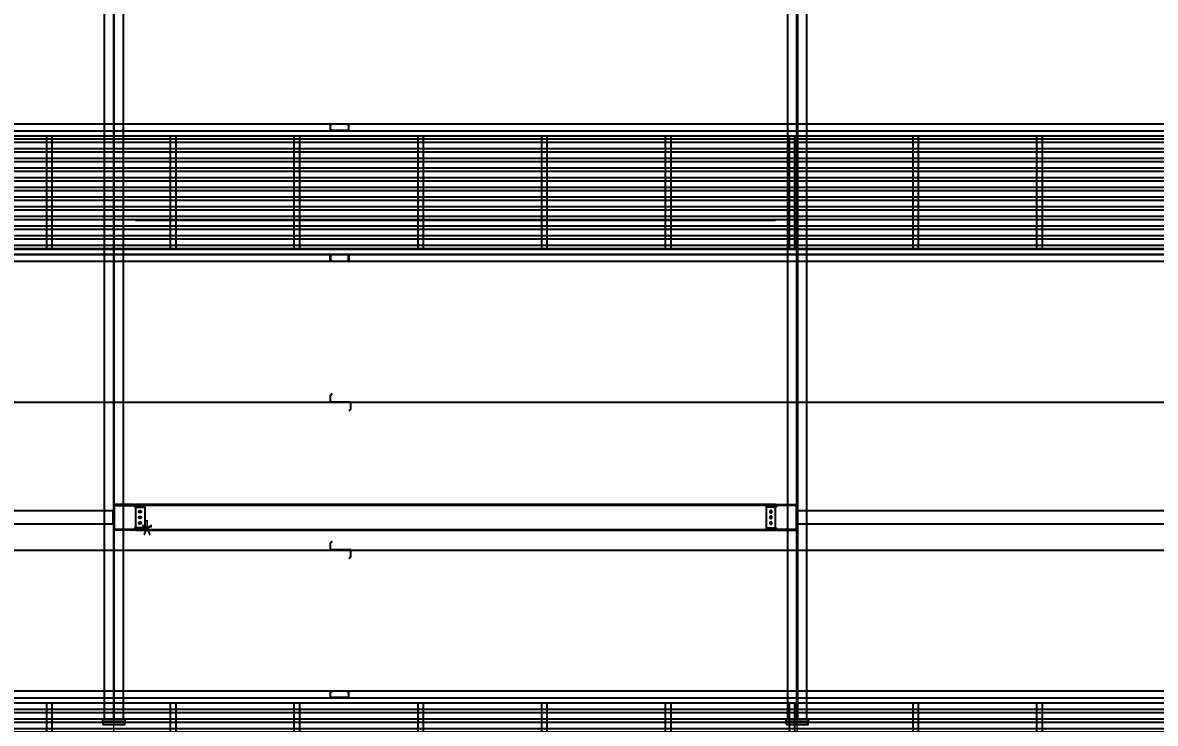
# Model space of a CAD drawing. Header units: inches. Extents: x 315041 to 662841, y -45540 to -35018.
# Drawn here: x 334583.4 to 334693.2, y -38412.7 to -38344.7 of the extents above; entities that cross this region are included whole.
import ezdxf

# ---------------------------------------------------------------- set-up
doc = ezdxf.new("R2010")
doc.units = ezdxf.units.IN
doc.header["$MEASUREMENT"] = 0
for name, color, linetype in [('1', 1, 'Continuous'), ('2', 2, 'Continuous'), ('3', 3, 'Continuous'), ('4', 4, 'Continuous'), ('7', 7, 'Continuous'), ('8', 8, 'Continuous')]:
    doc.layers.add(name, color=color, linetype=linetype)
doc.styles.add('ST1H', font='vnshxh.shx', dxfattribs={"width": 0.7})

# ---------------------------------------------------------------- blocks, each defined once
blk = doc.blocks.new('A$C2C995D6F')
at = {"layer": '7'}
for p, q in [((0.252, 0.126), (0, 0.126)), ((0.126, 0.252), (0.126, 0))]:
    blk.add_line(p, q, dxfattribs=at)
blk.add_circle((0.126, 0.126), 0.0917, dxfattribs=at)
blk = doc.blocks.new('224')
at = {"true_color": 0xc0a22a}
h = blk.add_hatch(dxfattribs=at)
h.set_pattern_fill('ANSI32', color=42, scale=2.5, angle=135, style=0)
h.set_pattern_definition([(180, (8862.3461, -1674.7128), (-2e-16, -0.9375), []), (180, (8862.0336, -1674.4003), (-2e-16, -0.9375), [])])
h.paths.add_polyline_path([(333447.45, -39016.55), (333711.45, -39016.55), (333711.45, -39027.55), (333447.45, -39027.55)])
at = {"color": 42, "true_color": 0xc0a22a}
for points in [[(333446.95, -39016.05), (333711.95, -39016.05), (333711.95, -39028.05), (333446.95, -39028.05)], [(333447.45, -39016.55), (333711.45, -39016.55), (333711.45, -39027.55), (333447.45, -39027.55)], [(333507.2, -39016.55), (333507.2, -39027.55), (333506.7, -39027.55), (333506.7, -39016.55)], [(333519.2, -39016.55), (333519.2, -39027.55), (333518.7, -39027.55), (333518.7, -39016.55)], [(333531.2, -39016.55), (333531.2, -39027.55), (333530.7, -39027.55), (333530.7, -39016.55)], [(333543.2, -39016.55), (333543.2, -39027.55), (333542.7, -39027.55), (333542.7, -39016.55)], [(333555.2, -39016.55), (333555.2, -39027.55), (333554.7, -39027.55), (333554.7, -39016.55)], [(333567.2, -39016.55), (333567.2, -39027.55), (333566.7, -39027.55), (333566.7, -39016.55)], [(333579.2, -39016.55), (333579.2, -39027.55), (333578.7, -39027.55), (333578.7, -39016.55)], [(333591.2, -39016.55), (333591.2, -39027.55), (333590.7, -39027.55), (333590.7, -39016.55)], [(333603.2, -39016.55), (333603.2, -39027.55), (333602.7, -39027.55), (333602.7, -39016.55)]]:
    blk.add_lwpolyline(points, close=True, dxfattribs=at)
at = {"layer": '1'}
for p, q in [((333448.85, -39016.05), (333710.05, -39016.05)), ((333448.85, -39028.05), (333710.05, -39028.05))]:
    blk.add_line(p, q, dxfattribs=at)
at = {"layer": '4'}
blk.add_lwpolyline([(333448.95, -39016.05), (333709.95, -39016.05)], dxfattribs=at)
at = {"layer": '8'}
blk.add_lwpolyline([(333515.3, -39024.72), (333577.35, -39024.72)], dxfattribs=at)

msp = doc.modelspace()

# ---------------------------------------------------------------- hatches: boundary and pattern name
at = {"layer": '2'}
h = msp.add_hatch(dxfattribs=at)
h.set_pattern_fill('ANSI31', color=9, scale=0.15, angle=90, style=0)
h.set_pattern_definition([(135, (330646.543742, -52210.896993), (-0.013258252147, -0.013258252147), [])])
h.paths.add_polyline_path([(334613.1744, -38380.8283), (334613.1744, -38381.5083), (334615.1554, -38381.5083), (334615.1554, -38382.1614), (334615.0195, -38382.2972), (334615.033, -38382.3107), (334615.1744, -38382.1693), (334615.1744, -38381.4893), (334613.1934, -38381.4893), (334613.1934, -38380.8361), (334613.3292, -38380.7003), (334613.3158, -38380.6868)])
h = msp.add_hatch(dxfattribs=at)
h.set_pattern_fill('ANSI31', color=9, scale=0.15, angle=90, style=0)
h.set_pattern_definition([(135, (330646.543742, -52225.230327), (-0.013258252147, -0.013258252147), [])])
h.paths.add_polyline_path([(334613.1744, -38395.1616), (334613.1744, -38395.8416), (334615.1554, -38395.8416), (334615.1554, -38396.4947), (334615.0195, -38396.6306), (334615.033, -38396.644), (334615.1744, -38396.5026), (334615.1744, -38395.8226), (334613.1934, -38395.8226), (334613.1934, -38395.1695), (334613.3292, -38395.0336), (334613.3158, -38395.0202)])

# ---------------------------------------------------------------- linework, layer by layer
at = {"layer": '1', "color": 9}
for p, q in [((334527.8419, -38355.1749), (334789.0427, -38355.1749)), ((334527.8419, -38367.1749), (334789.0427, -38367.1749)), ((334527.8419, -38410.1749), (334789.0427, -38410.1749))]:
    msp.add_line(p, q, dxfattribs=at)
at = {"layer": '2', "color": 9}
for p, q in [((334527.9419, -38381.5083), (334788.9427, -38381.5083)), ((334527.9419, -38395.8416), (334788.9427, -38395.8416))]:
    msp.add_line(p, q, dxfattribs=at)
at = {"layer": '2', "color": 9, "ltscale": 50}
for points in [[(334614.7744, -38354.5449), (334614.9544, -38354.5449), (334614.9544, -38355.1549), (334613.1944, -38355.1549), (334613.1944, -38354.5449), (334613.3744, -38354.5449), (334613.3744, -38354.5249), (334613.1944, -38354.5249, 0.41421356), (334613.1744, -38354.5449), (334613.1744, -38355.1549, 0.41421356), (334613.1944, -38355.1749), (334614.9544, -38355.1749, 0.41421356), (334614.9744, -38355.1549), (334614.9744, -38354.5449, 0.41421356), (334614.9544, -38354.5249), (334614.7744, -38354.5249), (334614.7744, -38354.5449)], [(334614.7744, -38367.8049), (334614.9544, -38367.8049), (334614.9544, -38367.1949), (334613.1944, -38367.1949), (334613.1944, -38367.8049), (334613.3744, -38367.8049), (334613.3744, -38367.8249), (334613.1944, -38367.8249, -0.41421356), (334613.1744, -38367.8049), (334613.1744, -38367.1949, -0.41421356), (334613.1944, -38367.1749), (334614.9544, -38367.1749, -0.41421356), (334614.9744, -38367.1949), (334614.9744, -38367.8049, -0.41421356), (334614.9544, -38367.8249), (334614.7744, -38367.8249), (334614.7744, -38367.8049)], [(334614.7744, -38409.5449), (334614.9544, -38409.5449), (334614.9544, -38410.1549), (334613.1944, -38410.1549), (334613.1944, -38409.5449), (334613.3744, -38409.5449), (334613.3744, -38409.5249), (334613.1944, -38409.5249, 0.41421356), (334613.1744, -38409.5449), (334613.1744, -38410.1549, 0.41421356), (334613.1944, -38410.1749), (334614.9544, -38410.1749, 0.41421356), (334614.9744, -38410.1549), (334614.9744, -38409.5449, 0.41421356), (334614.9544, -38409.5249), (334614.7744, -38409.5249), (334614.7744, -38409.5449)]]:
    msp.add_lwpolyline(points, format="xyb", dxfattribs=at)
at = {"layer": '2', "color": 9}
for points in [[(334613.1744, -38380.8283), (334613.1744, -38381.5083), (334615.1554, -38381.5083), (334615.1554, -38382.1614), (334615.0195, -38382.2972), (334615.033, -38382.3107), (334615.1744, -38382.1693), (334615.1744, -38381.4893), (334613.1934, -38381.4893), (334613.1934, -38380.8361), (334613.3292, -38380.7003), (334613.3158, -38380.6868)], [(334613.1744, -38395.1616), (334613.1744, -38395.8416), (334615.1554, -38395.8416), (334615.1554, -38396.4947), (334615.0195, -38396.6306), (334615.033, -38396.644), (334615.1744, -38396.5026), (334615.1744, -38395.8226), (334613.1934, -38395.8226), (334613.1934, -38395.1695), (334613.3292, -38395.0336), (334613.3158, -38395.0202)]]:
    msp.add_lwpolyline(points, close=True, dxfattribs=at)
at = {"layer": '4', "color": 9}
msp.add_lwpolyline([(334527.9419, -38354.5249), (334527.9419, -38355.1749), (334788.9427, -38355.1749), (334788.9427, -38354.5249)], close=True, dxfattribs=at)
for points in [[(334788.9427, -38367.1749), (334527.9419, -38367.1749)], [(334527.9419, -38367.8249), (334788.9427, -38367.8249)], [(334788.9427, -38409.5249), (334527.9419, -38409.5249)], [(334527.9419, -38410.1749), (334788.9427, -38410.1749)]]:
    msp.add_lwpolyline(points, dxfattribs=at)
at = {"layer": '8', "color": 9, "lineweight": 0, "ltscale": 10}
for p, q in [((334592.1923, -38595.1758), (334592.1923, -38300.1758)), ((334658.4423, -38595.1758), (334658.4423, -38300.1758)), ((334592.1623, -38412.2758), (334592.1623, -38326.8584)), ((334592.2223, -38412.2758), (334592.2223, -38326.8524))]:
    msp.add_line(p, q, dxfattribs=at)
at = {"layer": '8', "color": 9}
for points in [[(334592.1623, -38300.1758), (334592.1623, -38412.2758), (334592.2223, -38412.2758), (334592.2223, -38300.1758)], [(334657.5123, -38321.1036), (334657.5123, -38412.2758), (334659.3723, -38412.2758), (334659.3723, -38321.1036)], [(334591.2623, -38326.9484), (334591.2623, -38412.2758), (334593.1223, -38412.2758), (334593.1223, -38326.7624)], [(334656.3423, -38391.5058), (334594.2923, -38391.5058)], [(334594.2923, -38393.8458), (334656.3423, -38393.8458)]]:
    msp.add_lwpolyline(points, dxfattribs=at)
for points in [[(334658.4723, -38412.2758), (334658.4123, -38412.2758), (334658.4123, -38300.1758), (334658.4723, -38300.1758)], [(334592.2423, -38391.5058), (334594.1923, -38391.5058), (334594.1923, -38391.4258), (334592.2423, -38391.4258)], [(334594.2923, -38393.9258), (334656.3423, -38393.9258), (334656.3423, -38391.4258), (334594.2923, -38391.4258)], [(334658.3923, -38391.5058), (334656.4423, -38391.5058), (334656.4423, -38391.4258), (334658.3923, -38391.4258)], [(334536.6919, -38393.3108), (334592.1423, -38393.3108), (334592.1423, -38392.0408), (334536.6919, -38392.0408)], [(334658.4923, -38393.3108), (334724.6523, -38393.3108), (334724.6523, -38392.0408), (334658.4923, -38392.0408)], [(334592.2423, -38393.8458), (334594.1923, -38393.8458), (334594.1923, -38393.9258), (334592.2423, -38393.9258)], [(334658.3923, -38393.8458), (334656.4423, -38393.8458), (334656.4423, -38393.9258), (334658.3923, -38393.9258)], [(334591.1323, -38412.2758), (334593.2523, -38412.2758), (334593.2523, -38412.5258), (334591.1323, -38412.5258)], [(334657.3823, -38412.2758), (334659.5023, -38412.2758), (334659.5023, -38412.5258), (334657.3823, -38412.5258)], [(334591.1323, -38412.7758), (334593.2523, -38412.7758), (334593.2523, -38412.5258), (334591.1323, -38412.5258)], [(334657.3823, -38412.7758), (334659.5023, -38412.7758), (334659.5023, -38412.5258), (334657.3823, -38412.5258)]]:
    msp.add_lwpolyline(points, close=True, dxfattribs=at)
for points in [[(334592.2423, -38391.5058), (334594.1923, -38391.5058), (334594.1923, -38391.5758, 0.41421356), (334594.2923, -38391.6758), (334595.1923, -38391.6758), (334595.1923, -38393.6758), (334594.2923, -38393.6758, 0.41421356), (334594.1923, -38393.7758), (334594.1923, -38393.8458), (334592.2423, -38393.8458), (334592.2423, -38391.5058)], [(334658.3923, -38391.5058), (334656.4423, -38391.5058), (334656.4423, -38391.5758, -0.41421356), (334656.3423, -38391.6758), (334655.4423, -38391.6758), (334655.4423, -38393.6758), (334656.3423, -38393.6758, -0.41421356), (334656.4423, -38393.7758), (334656.4423, -38393.8458), (334658.3923, -38393.8458), (334658.3923, -38391.5058)]]:
    msp.add_lwpolyline(points, format="xyb", dxfattribs=at)

# ---------------------------------------------------------------- block references
at = {"color": 9}
for p in [(1078.9893, 660.8751), (1078.9893, 605.8751)]:
    msp.add_blockref('224', p, dxfattribs=at)
at = {"layer": '8', "color": 9, "yscale": 1.199999999999818, "zscale": 1.2}
for p, xscale in [((334594.5912, -38392.2769), 1.19999999999709), ((334594.5912, -38392.8269), 1.19999999999709), ((334656.0434, -38392.2769), -1.19999999999709), ((334656.0434, -38392.8269), -1.19999999999709), ((334594.5912, -38393.3769), 1.19999999999709), ((334656.0434, -38393.3769), -1.19999999999709)]:
    msp.add_blockref('A$C2C995D6F', p, dxfattribs=dict(at, xscale=xscale))

# ---------------------------------------------------------------- texts
at = {"layer": '3', "color": 9, "style": 'ST1H', "width": 0.7}
msp.add_text('*', height=3, dxfattribs=at).set_placement((334594.8681, -38395.9266))

doc.saveas('drawing.dxf')
